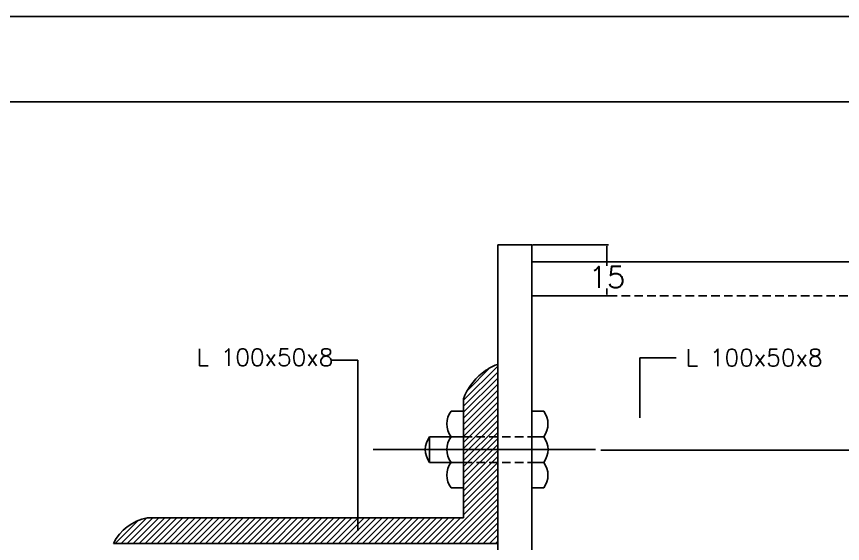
# Model space of a CAD drawing. Header units: metres. Extents: x 444 to 3227, y -3167 to -392.
# Drawn here: x 3030.2 to 3126.9, y -1885.3 to -1823.5 of the extents above; entities that cross this region are included whole.
import ezdxf

# ---------------------------------------------------------------- set-up
doc = ezdxf.new("R2010")
doc.units = ezdxf.units.M
doc.linetypes.add('DASHEDX2', pattern=[1.5, 1, -0.5])
doc.layers.get('DEFPOINTS').update_dxf_attribs({"linetype": 'CONTINUOUS'})
for name, color, linetype in [('BANGUNAN', 7, 'CONTINUOUS'), ('DIMENSI', 7, 'CONTINUOUS'), ('KOP', 7, 'CONTINUOUS'), ('TEX', 7, 'CONTINUOUS')]:
    doc.layers.add(name, color=color, linetype=linetype)
doc.styles.get("Standard").update_dxf_attribs({"font": 'Simplex.shx', "height": 2.5})
doc.dimstyles.get("Standard").update_dxf_attribs({"dimtxt": 0.18, "dimasz": 0.18, "dimexe": 0.18, "dimexo": 0.0625, "dimgap": 0.09, "dimtad": 0, "dimtih": 1, "dimtoh": 1, "dimdec": 4, "dimzin": 0, "dimdsep": 46, "dimtxsty": 'Standard', "dimcen": 0.09, "dimadec": 0, "dimazin": 0, "dimtfac": 1, "dimtdec": 4, "dimtofl": 0, "dimtmove": 0, "dimatfit": 3, "dimfxl": 1, "dimtolj": 1, "dimtzin": 0, "dimarcsym": 0})

# ---------------------------------------------------------------- blocks, each defined once
blk = doc.blocks.new('*D248')
at = {"layer": 'DEFPOINTS', "color": 0}
for p in [(3098.563, -1874.345), (3098.563, -1902.308), (3153.665, -1902.308)]:
    blk.add_point(p, dxfattribs=at)
at = {"layer": 'DIMENSI', "color": 0, "lineweight": -2}
for p, q in [((3098.626, -1874.345), (3153.845, -1874.345)), ((3153.665, -1874.525), (3153.665, -1886.987)), ((3153.665, -1902.128), (3153.665, -1889.667)), ((3098.626, -1902.308), (3153.845, -1902.308))]:
    blk.add_line(p, q, dxfattribs=at)
at = {"layer": 'DIMENSI', "color": 0}
for points in [[(3153.635, -1874.525), (3153.695, -1874.525), (3153.665, -1874.345)], [(3153.635, -1902.128), (3153.695, -1902.128), (3153.665, -1902.308)]]:
    blk.add_solid(points, dxfattribs=at)
at = {"layer": 'DIMENSI', "color": 0, "insert": (3153.665, -1888.327), "char_height": 2.5, "attachment_point": 5}
blk.add_mtext('\\A1;66', dxfattribs=at)
blk = doc.blocks.new('*D249')
at = {"layer": 'DEFPOINTS', "color": 0}
for p in [(3090.545, -1850.267), (3090.545, -1856.267), (3099.338, -1856.267)]:
    blk.add_point(p, dxfattribs=at)
at = {"layer": 'DIMENSI', "color": 0, "lineweight": -2}
for p, q in [((3090.607, -1850.267), (3099.518, -1850.267)), ((3099.338, -1850.447), (3099.338, -1852.721)), ((3099.338, -1856.087), (3099.338, -1855.401)), ((3090.607, -1856.267), (3099.518, -1856.267))]:
    blk.add_line(p, q, dxfattribs=at)
at = {"layer": 'DIMENSI', "color": 0}
for points in [[(3099.308, -1850.447), (3099.368, -1850.447), (3099.338, -1850.267)], [(3099.308, -1856.087), (3099.368, -1856.087), (3099.338, -1856.267)]]:
    blk.add_solid(points, dxfattribs=at)
at = {"layer": 'DIMENSI', "color": 0, "insert": (3099.338, -1854.061), "char_height": 2.5, "attachment_point": 5}
blk.add_mtext('\\A1;15', dxfattribs=at)

msp = doc.modelspace()

# ---------------------------------------------------------------- hatches: boundary and pattern name
at = {"layer": 'BANGUNAN'}
h = msp.add_hatch(dxfattribs=at)
h.set_pattern_fill('ANSI31', color=1, scale=4, style=0)
h.set_pattern_definition([(45, (1961.52147, -2860.1056), (-0.35355339, 0.35355339), [])])
h.paths.add_polyline_path([(3086.54457, -1885.26676), (3086.54457, -1875.76676), (3082.54457, -1875.76676), (3082.54457, -1882.26676), (3045.54457, -1882.26676, 0.24035639), (3041.54457, -1885.26676)])
h.paths.add_polyline_path([(3082.54457, -1874.26676), (3082.54457, -1875.76676), (3086.54457, -1875.76676), (3086.54457, -1874.26676)])
h.paths.add_polyline_path([(3082.54457, -1872.76676), (3082.54457, -1874.26676), (3086.54457, -1874.26676), (3086.54457, -1872.76676)])
h.paths.add_polyline_path([(3086.54457, -1872.76676), (3086.54457, -1864.26676, 0.21225923), (3082.54457, -1868.26676), (3082.54457, -1872.76676)])

# ---------------------------------------------------------------- linework, layer by layer
at = {"layer": 'BANGUNAN', "color": 2, "linetype": 'ByBlock', "ltscale": 0.5}
for p, q in [((3086.54457, -1850.26676), (3090.54457, -1850.26676)), ((3090.54457, -1852.26676), (3140.54457, -1852.26676)), ((3081.08748, -1869.76676), (3082.54457, -1869.76676)), ((3090.54457, -1869.76676), (3091.93095, -1869.76676)), ((3078.55717, -1872.76676), (3082.54457, -1872.76676)), ((3090.54457, -1872.76676), (3091.93095, -1872.76676)), ((3078.55717, -1875.76676), (3082.54457, -1875.76676)), ((3090.54457, -1875.76676), (3091.93095, -1875.76676)), ((3081.08748, -1878.76676), (3082.54457, -1878.76676)), ((3090.54457, -1878.76676), (3091.93095, -1878.76676)), ((3045.54457, -1882.26676), (3082.54457, -1882.26676)), ((3041.54457, -1885.26676), (3086.54457, -1885.26676))]:
    msp.add_line(p, q, dxfattribs=at)
at = {"layer": 'BANGUNAN', "color": 2}
for p, q in [((3086.54457, -1850.26676), (3086.54457, -1888.26676)), ((3090.54457, -1850.26676), (3090.54457, -1869.76676)), ((3082.54457, -1868.26676), (3082.54457, -1882.26676)), ((3090.54457, -1869.76676), (3090.54457, -1888.26676)), ((3078.55717, -1872.76676), (3078.55717, -1875.76676))]:
    msp.add_line(p, q, dxfattribs=at)
at = {"layer": 'BANGUNAN', "color": 2, "linetype": 'DASHEDX2'}
for p, q in [((3090.54457, -1856.26676), (3140.54457, -1856.26676)), ((3082.54457, -1872.76676), (3090.54457, -1872.76676)), ((3082.54457, -1875.76676), (3090.5614, -1875.76676))]:
    msp.add_line(p, q, dxfattribs=at)
at = {"layer": 'BANGUNAN', "color": 1, "linetype": 'ByBlock', "ltscale": 0.5}
msp.add_line((3071.95926, -1874.26676), (3097.98043, -1874.26676), dxfattribs=at)
at = {"layer": 'BANGUNAN', "color": 2}
for centre, radius, start, end in [((3083.08748, -1871.26676), 2.5, 143.1301024, 216.8698976), ((3089.9097, -1871.26676), 2.51703, 323.4203367, 36.5796633), ((3080.55717, -1874.26676), 2.5, 143.1301024, 216.8698976), ((3083.08748, -1874.26676), 2.5, 143.1301024, 216.8698976), ((3089.93095, -1874.26676), 2.5, 323.1301024, 36.8698976), ((3083.08748, -1877.26676), 2.5, 143.1301024, 216.8698976), ((3089.92106, -1877.26867), 2.50678, 323.300751, 36.6169943)]:
    msp.add_arc(centre, radius, start, end, dxfattribs=at)
at = {"layer": 'DIMENSI', "color": 2}
for p, q in [((3086.2556, -1864.38538), (3086.50564, -1864.28186)), ((3086.50564, -1864.28186), (3086.54457, -1864.26197)), ((3084.71063, -1865.31528), (3084.91085, -1865.16195)), ((3084.91085, -1865.16195), (3085.11764, -1865.01519)), ((3085.11764, -1865.01519), (3085.33112, -1864.87511)), ((3085.33112, -1864.87511), (3085.55144, -1864.74188)), ((3085.55144, -1864.74188), (3085.7788, -1864.61569)), ((3085.7788, -1864.61569), (3086.01343, -1864.49677)), ((3086.01343, -1864.49677), (3086.2556, -1864.38538)), ((3083.64381, -1866.36978), (3083.80568, -1866.1781)), ((3083.80568, -1866.1781), (3083.97395, -1865.99282)), ((3083.97395, -1865.99282), (3084.14857, -1865.81389)), ((3084.14857, -1865.81389), (3084.32955, -1865.64131)), ((3084.32955, -1865.64131), (3084.51688, -1865.47509)), ((3084.51688, -1865.47509), (3084.71063, -1865.31528)), ((3083.0618, -1867.20199), (3083.19725, -1866.98388)), ((3083.19725, -1866.98388), (3083.33949, -1866.77257)), ((3083.33949, -1866.77257), (3083.48838, -1866.56791)), ((3083.48838, -1866.56791), (3083.64381, -1866.36978)), ((3082.54457, -1868.26676), (3082.5921, -1868.1465)), ((3082.5921, -1868.1465), (3082.69819, -1867.89903)), ((3082.69819, -1867.89903), (3082.81203, -1867.65933)), ((3082.81203, -1867.65933), (3082.93332, -1867.42706)), ((3082.81203, -1867.65933), (3082.81203, -1867.65933)), ((3082.93332, -1867.42706), (3083.0618, -1867.20199)), ((3045.54457, -1882.26676), (3045.46207, -1882.28172))]:
    msp.add_line(p, q, dxfattribs=at)
msp.add_arc((3046.48467, -1887.68689), 5.50106, 100.7130834, 153.899976, dxfattribs=at)
at = {"layer": 'KOP', "color": 9}
msp.add_lwpolyline([(3216.62077, -1823.51517), (3216.62077, -2417.51517), (2375.62077, -2417.51517), (2375.62077, -1823.51517)], close=True, dxfattribs=at)
at = {"layer": 'KOP', "color": 130}
msp.add_lwpolyline([(2425.62077, -2407.51517), (2425.62077, -1833.51517), (3206.62077, -1833.51517), (3206.62077, -2407.51517)], close=True, dxfattribs=at)
at = {"layer": 'TEX', "color": 2}
for p, q in [((3067.10346, -1863.79233), (3070.155, -1863.79233)), ((3070.155, -1863.79233), (3070.155, -1864.98517)), ((3107.43684, -1863.52726), (3103.19122, -1863.52726)), ((3103.19122, -1863.52726), (3103.19122, -1870.55175)), ((3070.155, -1864.98517), (3070.155, -1883.80551))]:
    msp.add_line(p, q, dxfattribs=at)

# ---------------------------------------------------------------- texts
for p in [(3051.26213, -1864.46024), (3108.56082, -1864.49256)]:
    msp.add_text('L 100x50x8', height=2, dxfattribs=at).set_placement(p)

# ---------------------------------------------------------------- dimensions: what is measured, and where the dimension line sits
at = {"layer": 'DIMENSI', "color": 2}
dim = msp.add_linear_dim(base=(3099.33818, -1856.26676), p1=(3090.54457, -1850.26676), p2=(3090.54457, -1856.26676), angle=270, text='15', dimstyle='Standard', dxfattribs=at)
dim.commit()
dim.dimension.update_dxf_attribs({"geometry": '*D249', "text_midpoint": (3099.33818, -1854.06093), "dimtype": 161})
dim = msp.add_aligned_dim(p1=(3098.56336, -1874.34546), p2=(3098.56336, -1902.30795), distance=55.10158, text='66', dimstyle='Standard', dxfattribs=at)
dim.commit()
dim.dimension.update_dxf_attribs({"geometry": '*D248', "text_midpoint": (3153.66493, -1888.32671)})

doc.saveas('drawing.dxf')
